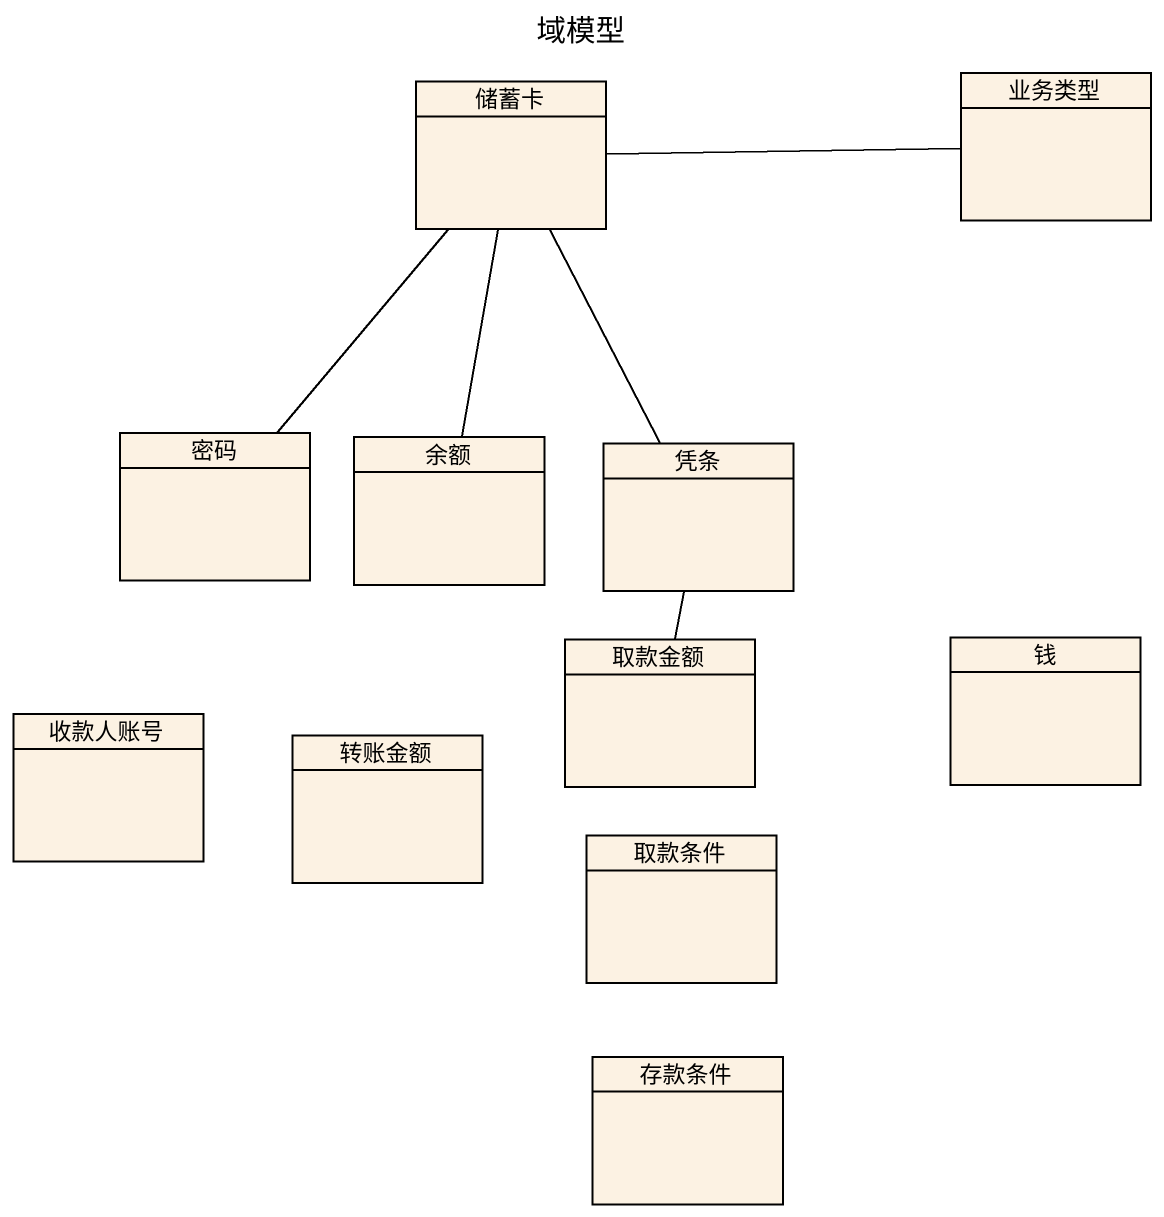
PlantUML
@startuml
title 域模型
hide circle
hide empty members
class 储蓄卡
class 业务类型
class 密码
class 余额
class 凭条
class 收款人账号
class 取款金额
class 钱
class 转账金额
class 取款条件
class 存款条件
储蓄卡 -right- 业务类型
储蓄卡 -- 凭条
密码 -up- 储蓄卡
余额 -up- 储蓄卡
凭条 -- 取款金额
@enduml
